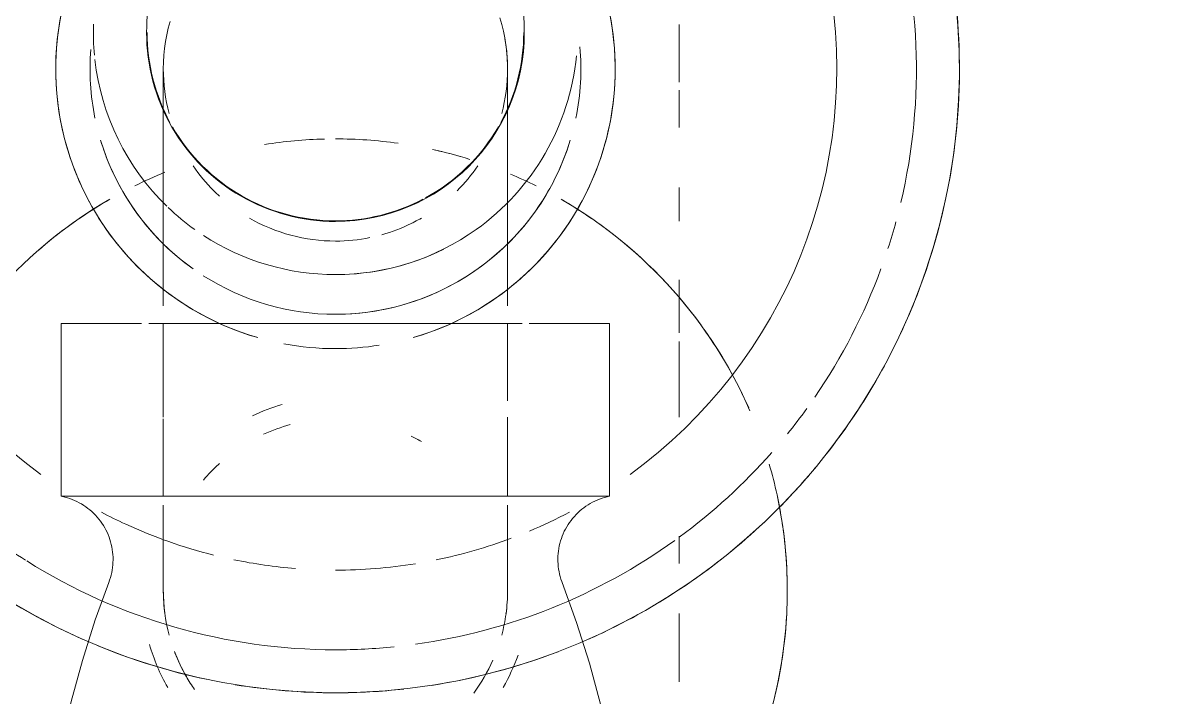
# Model space of a CAD drawing. Header units: millimetres. Extents: x -4000 to 187956, y -58990 to 162485.
# Drawn here: x 963.3 to 1016.4, y 74042.4 to 74073.8 of the extents above; entities that cross this region are included whole.
import ezdxf

# ---------------------------------------------------------------- set-up
doc = ezdxf.new("R2010")
doc.units = ezdxf.units.MM
doc.layers.add('P-SANR-FIXT', color=6, linetype='Continuous', lineweight=9)

# ---------------------------------------------------------------- blocks, each defined once
blk = doc.blocks.new('C307 - C307-496757-FFS - TANG 1')
at = {"layer": 'P-SANR-FIXT', "color": 90}
for p, q in [((-15.976, -44.516), (-15.976, -47.685)), ((-8, -48.822), (-8, -48.928)), ((8, -48.929), (8, -48.823)), ((-8, -48.928), (-8, -49.068)), ((-8, -49.068), (-8, -49.241)), ((-8, -49.241), (-8, -49.447)), ((8, -49.069), (8, -48.929)), ((8, -49.242), (8, -49.069)), ((8, -49.448), (8, -49.242)), ((-8, -49.447), (-8, -49.686)), ((8, -49.687), (8, -49.448)), ((-15.976, -50.011), (-15.976, -51.283)), ((-8, -50.595), (-8, -50.961)), ((8, -52.24), (8, -51.785)), ((0, -53.14), (5.741, -53.14)), ((6.788, -53.14), (9.008, -53.14)), ((-15.976, -56.808), (-15.976, -60.332)), ((-15.976, -60.74), (-15.976, -63.203)), ((-15.976, -65.93), (-15.976, -67.495)), ((8, -66.891), (8, -67.626)), ((-8, -68.071), (-8, -67.363)), ((8, -67.626), (8, -68.318)), ((-8, -68.734), (-8, -68.071)), ((8, -68.318), (8, -68.965)), ((-8, -69.353), (-8, -68.734)), ((-8, -69.926), (-8, -69.353)), ((-8, -70.452), (-8, -69.926)), ((8, -70.123), (8, -70.633)), ((-15.976, -70.284), (-15.976, -72.015)), ((-8, -70.931), (-8, -70.452)), ((8, -70.633), (8, -71.094)), ((-8, -71.362), (-8, -70.931)), ((8, -71.094), (8, -71.506)), ((-8, -71.743), (-8, -71.362)), ((-8, -72.075), (-8, -71.743)), ((-8, -72.357), (-8, -72.075)), ((-15.976, -72.389), (-15.976, -75.062)), ((-8, -72.588), (-8, -72.357)), ((-8, -72.768), (-8, -72.588)), ((-8, -72.897), (-8, -72.768)), ((-8, -72.974), (-8, -72.897)), ((-8, -73), (-8, -72.974)), ((-7.998, -73.173), (-8, -73)), ((-7.985, -73.492), (-7.998, -73.173)), ((7.994, -73.32), (7.974, -73.639)), ((8, -73), (7.994, -73.32)), ((8, -72.931), (8, -72.99)), ((8, -72.99), (8, -73)), ((-7.73, -75.062), (-7.727, -75.071)), ((7.727, -75.071), (7.73, -75.062))]:
    blk.add_line(p, q, dxfattribs=at)
at = {"layer": 'P-SANR-FIXT', "color": 253}
for p, q in [((-10.535, -49.127), (-11.205, -47.267)), ((11.056, -47.685), (10.535, -49.127)), ((8, -50.963), (8, -50.597)), ((-12.74, -53.14), (-12.74, -61.173)), ((-12.74, -53.14), (0, -53.14)), ((0, -53.14), (12.74, -53.14)), ((12.74, -61.173), (12.74, -53.14)), ((-12.74, -61.173), (-9.008, -61.173)), ((-8.676, -61.173), (0, -61.173)), ((0, -61.173), (8.676, -61.173)), ((9.008, -61.173), (12.74, -61.173)), ((-8, -61.989), (-8, -63.521)), ((8, -63.521), (8, -61.989))]:
    blk.add_line(p, q, dxfattribs=at)
at = {"layer": 'P-SANR-FIXT', "color": 254}
for p, q in [((11.163, -47.389), (11.056, -47.685)), ((-8, -48.75), (-8, -48.822)), ((8, -48.823), (8, -48.75)), ((-10.415, -49.518), (-10.444, -49.402)), ((-10.39, -49.635), (-10.415, -49.518)), ((-10.37, -49.754), (-10.39, -49.635)), ((-8, -49.686), (-8, -49.957)), ((8, -49.959), (8, -49.687)), ((10.426, -49.47), (10.399, -49.587)), ((-10.362, -50.591), (-10.348, -50.472)), ((-10.348, -50.472), (-10.34, -50.352)), ((-10.34, -50.352), (-10.336, -50.232)), ((-8, -49.957), (-8, -50.261)), ((-8, -50.261), (-8, -50.595)), ((8, -50.262), (8, -49.959)), ((8, -50.597), (8, -50.262)), ((10.338, -50.303), (10.344, -50.423)), ((10.344, -50.423), (10.356, -50.542)), ((-8, -50.961), (-8, -51.357)), ((8, -51.359), (8, -50.963)), ((-8, -51.357), (-8, -51.783)), ((8, -51.785), (8, -51.359)), ((-8, -51.783), (-8, -52.238)), ((-8, -52.238), (-8, -52.721)), ((8, -52.724), (8, -52.24)), ((-8, -52.721), (-8, -52.724)), ((-12.74, -53.14), (-12.698, -53.14)), ((-9.008, -53.14), (-4.875, -53.14)), ((-8, -53.14), (-8, -56.808)), ((-3.824, -53.14), (0, -53.14)), ((8, -56.737), (8, -53.14)), ((8, -61.173), (8, -56.808)), ((-8, -57.577), (-8, -61.173)), ((-8.676, -61.173), (-4.875, -61.173)), ((-3.824, -61.173), (0, -61.173)), ((0, -61.173), (4.875, -61.173)), ((5.741, -61.173), (8.676, -61.173)), ((-8, -63.521), (-8, -66.891)), ((8, -66.891), (8, -63.521)), ((-8, -67.363), (-8, -66.891))]:
    blk.add_line(p, q, dxfattribs=at)
at = {"layer": 'P-SANR-FIXT', "color": 250, "flags": 128}
for points in [[(-11.205, -47.267), (-11.8, -45.383), (-12.319, -43.475), (-12.761, -41.549), (-13.126, -39.607), (-13.414, -37.651), (-13.622, -35.686), (-13.752, -33.713), (-13.803, -31.737), (-13.775, -29.761), (-13.668, -27.787), (-13.482, -25.82), (-13.218, -23.861), (-12.875, -21.914), (-12.455, -19.983), (-11.958, -18.07), (-11.385, -16.178), (-10.736, -14.311), (-10.014, -12.471), (-9.219, -10.662), (-8.41, -9)], [(8.41, -9), (9.272, -10.778), (10.063, -12.59), (10.781, -14.432), (11.424, -16.3), (11.993, -18.194), (12.485, -20.108), (12.9, -22.04), (13.237, -23.988), (13.497, -25.947), (13.678, -27.916), (13.779, -29.889), (13.802, -31.866), (13.746, -33.842), (13.611, -35.814), (13.397, -37.779), (13.105, -39.733), (12.735, -41.675), (12.287, -43.6), (11.763, -45.506), (11.163, -47.389)], [(0, -44), (-1.16, -44.023), (-2.318, -44.093), (-3.472, -44.209), (-4.62, -44.37), (-5.761, -44.578), (-6.893, -44.831), (-8.014, -45.129), (-9.122, -45.472), (-10.216, -45.859), (-11.293, -46.289), (-12.352, -46.762), (-13.392, -47.277), (-14.41, -47.833), (-15.404, -48.43), (-16.375, -49.065), (-17.319, -49.739), (-18.235, -50.45), (-19.122, -51.198), (-19.979, -51.98), (-20.803, -52.796), (-21.595, -53.644), (-22.351, -54.523), (-23.072, -55.431), (-23.757, -56.368), (-24.403, -57.331), (-25.01, -58.32), (-25.577, -59.331), (-26.103, -60.365), (-26.587, -61.419), (-27.029, -62.492), (-27.428, -63.581), (-27.782, -64.685), (-28.093, -65.803), (-28.358, -66.932), (-28.578, -68.071), (-28.752, -69.218), (-28.881, -70.371), (-28.963, -71.528), (-28.998, -72.687), (-28.988, -73.847), (-28.931, -75.005), (-28.827, -76.161)], [(14.95, -48.15), (13.944, -47.572), (12.916, -47.035), (11.867, -46.539), (10.8, -46.086), (9.715, -45.676), (8.614, -45.309), (7.5, -44.987), (6.374, -44.709), (5.237, -44.477), (4.092, -44.29), (2.941, -44.15), (1.785, -44.055), (0.626, -44.007), (0, -44)]]:
    blk.add_lwpolyline(points, dxfattribs=at)
at = {"layer": 'P-SANR-FIXT', "color": 253, "flags": 128}
for points in [[(-10.444, -49.402), (-10.479, -49.287), (-10.517, -49.173), (-10.535, -49.127)], [(10.535, -49.127), (10.494, -49.24), (10.458, -49.354), (10.426, -49.47)], [(-10.336, -50.232), (-10.337, -50.112), (-10.343, -49.992), (-10.354, -49.873), (-10.37, -49.754)], [(10.399, -49.587), (10.377, -49.705), (10.36, -49.824), (10.347, -49.943), (10.339, -50.063), (10.336, -50.183), (10.338, -50.303)], [(-12.74, -53.14), (-12.623, -53.114), (-12.507, -53.083), (-12.392, -53.048), (-12.279, -53.008), (-12.167, -52.963), (-12.058, -52.914), (-11.95, -52.861), (-11.845, -52.803), (-11.742, -52.742), (-11.642, -52.676), (-11.544, -52.606), (-11.449, -52.532), (-11.358, -52.455), (-11.269, -52.374), (-11.184, -52.29), (-11.102, -52.202), (-11.024, -52.111), (-10.949, -52.017), (-10.878, -51.92), (-10.811, -51.821), (-10.749, -51.718), (-10.69, -51.614), (-10.636, -51.507), (-10.586, -51.398), (-10.54, -51.287), (-10.499, -51.174), (-10.462, -51.06), (-10.43, -50.944), (-10.402, -50.827), (-10.38, -50.709), (-10.362, -50.591)], [(10.356, -50.542), (10.372, -50.661), (10.393, -50.779), (10.418, -50.896), (10.448, -51.012), (10.483, -51.127), (10.522, -51.241), (10.566, -51.352), (10.615, -51.462), (10.667, -51.57), (10.724, -51.676), (10.785, -51.779), (10.85, -51.88), (10.92, -51.978), (10.993, -52.073), (11.069, -52.165), (11.15, -52.254), (11.234, -52.34), (11.321, -52.422), (11.411, -52.501), (11.505, -52.576), (11.601, -52.648), (11.701, -52.715), (11.803, -52.778), (11.907, -52.838), (12.013, -52.893), (12.122, -52.944), (12.233, -52.99), (12.345, -53.032), (12.459, -53.069), (12.575, -53.102), (12.691, -53.13), (12.74, -53.14)]]:
    blk.add_lwpolyline(points, dxfattribs=at)
at = {"layer": 'P-SANR-FIXT', "color": 90, "flags": 128}
for points in [[(8, -68.965), (8, -69.567), (8, -70.123)], [(8, -71.506), (8, -71.87), (8, -72.184), (8, -72.447), (8, -72.659)], [(8, -72.659), (8, -72.821), (8, -72.931)], [(-7.868, -74.445), (-7.92, -74.129), (-7.959, -73.811), (-7.985, -73.492)], [(7.974, -73.639), (7.942, -73.958), (7.898, -74.275), (7.841, -74.589)], [(-7.639, -75.376), (-7.728, -75.069), (-7.804, -74.758), (-7.868, -74.445)], [(7.841, -74.589), (7.771, -74.902), (7.688, -75.211)]]:
    blk.add_lwpolyline(points, dxfattribs=at)
at = {"layer": 'P-SANR-FIXT', "color": 250}
for centre, radius, start, end in [((0, -48.75), 21, 132.1711, 192.2617), ((0, -73), 29, 80.7438, 90), ((0, -73), 29, 116.0941, 134.5896), ((0, -73), 27, 54, 57.7413), ((0, -73), 29, 141.9068, 145.6926), ((0, -73), 29, 154.2826, 168.2216), ((0, -74.691), 11.25, 90, 125.5272), ((0, -74.691), 11.25, 56.9785, 90), ((0, -74.691), 11.25, 56.9785, 90), ((0, -74.691), 8.778, 90, 270), ((0, -74.691), 8.778, 270, 90)]:
    blk.add_arc(centre, radius, start, end, dxfattribs=at)
at = {"layer": 'P-SANR-FIXT', "color": 254}
for centre, radius, start, end in [((0, -48.75), 21, 162, 177.0467), ((0, -48.75), 8, 20.7127, 30), ((0, -48.75), 21, 181.6166, 192.2617), ((0, -73), 23.297, 90, 99.1924), ((0, -73), 23.297, 78.3222, 85.4271), ((0, -73), 23.297, 101.5831, 110.5363), ((0, -73), 23.297, 65.2668, 75.9034), ((0, -73), 13, 90, 99.0178), ((0, -73), 13, 79.3481, 90), ((0, -73), 13, 106.1274, 135), ((0, -73), 13, 45, 73.8721), ((0, -73), 13, 135, 180), ((0, -73), 13, 0, 45), ((0, -73), 8, 105.6713, 116.0875), ((0, -73), 8, 75, 90), ((0, -73), 8, 60, 75), ((0, -48.75), 21, 243.6405, 247.2076), ((0, -48.75), 21, 292.1759, 296.3595), ((0, -73), 11.405, 168.4708, 185.157), ((0, -73), 11.405, 168.4708, 185.157), ((0, -73), 11.405, 355.4687, 11.5292), ((0, -73), 11.405, 355.4687, 11.5292), ((0, -73), 13, 180, 225), ((0, -73), 13, 315, 0)]:
    blk.add_arc(centre, radius, start, end, dxfattribs=at)
at = {"layer": 'P-SANR-FIXT', "color": 253}
for centre, radius, start, end in [((0, -73), 29, 90, 96.3065), ((0, -73), 29, 98.8503, 110.9005), ((0, -48.75), 9, 150, 160.5175), ((0, -73), 29, 67.5504, 78.0334), ((0, -48.75), 9, 16.1281, 30), ((0, -73), 27, 90, 95.8117), ((0, -73), 27, 57.8953, 90), ((0, -73), 27, 97.9317, 125.7325), ((0, -73), 29, 113.9544, 116.0941), ((0, -73), 29, 56.927, 66.0448), ((0, -73), 27, 126.282, 138.6633), ((0, -73), 23.297, 112.7789, 117.8128), ((0, -73), 23.297, 62.1872, 65.2668), ((0, -73), 29, 134.5896, 140.2444), ((0, -48.75), 21, 192.2617, 196.2635), ((0, -73), 23.297, 126, 254.6892), ((0, -73), 23.297, 285.3108, 54), ((0, -73), 27, 141.07, 144.2167), ((0, -73), 29, 145.6926, 154.2826), ((0, -48.75), 21, 203.4533, 240.0432), ((0, -48.75), 21, 299.9568, 336.5467), ((0, -73), 27, 145.6144, 159.8647), ((0, -73), 13, 106.1274, 225), ((0, -73), 13, 315, 73.8721), ((0, -73), 11.405, 90, 163.1167), ((0, -73), 11.405, 90, 163.1167), ((0, -73), 11.405, 57.4264, 90), ((0, -73), 11.405, 57.4264, 90), ((0, -74.691), 11.25, 90, 116.5563), ((0, -73), 11.405, 16.8833, 54.5386), ((0, -73), 11.405, 16.8833, 54.5386), ((0, -73), 27, 162, 164.7479), ((0, -74.691), 11.25, 125.5272, 174.5095), ((0, -74.691), 11.25, 125.5272, 174.5095), ((0, -74.691), 11.25, 46.3051, 54.4728), ((0, -74.691), 11.25, 46.3051, 54.4728), ((0, -73), 27, 166.7074, 198), ((0, -74.691), 11.25, 6.4096, 45.8606), ((0, -74.691), 11.25, 6.4096, 45.8606), ((0, -73), 29, 168.2216, 192.7093), ((0, -74.691), 11.25, 358.0195, 5.3565), ((0, -74.691), 11.25, 358.0195, 5.3565)]:
    blk.add_arc(centre, radius, start, end, dxfattribs=at)
at = {"layer": 'P-SANR-FIXT', "color": 90}
for centre, radius, start, end in [((0, -48.75), 8, 165, 172.2871), ((0, -48.75), 8, 0, 15), ((0, -48.75), 8, 172.2871, 180), ((0, -48.75), 8, 312.3314, 315), ((0, -48.75), 8, 240, 243.913), ((0, -48.75), 21, 203.8664, 215.324), ((0, -48.75), 9, 285.9391, 295.3524), ((0, -73), 13, 90, 99.0178), ((0, -73), 13, 79.3481, 90), ((0, -48.75), 21, 216, 234), ((0, -73), 11.405, 90, 150), ((0, -73), 11.405, 57.4264, 90), ((0, -73), 11.405, 30, 54.5386), ((0, -48.75), 21, 306, 311.1988), ((0, -73), 8, 90, 101.5771), ((0, -48.75), 21, 234, 235.7144), ((0, -73), 8, 116.0875, 117.3463), ((0, -48.75), 21, 304.2843, 306), ((0, -48.75), 21, 235.7144, 240.0432), ((0, -74.691), 8.75, 90, 117.687), ((0, -73), 8, 117.3463, 120), ((0, -74.691), 8.75, 30, 90), ((0, -48.75), 21, 299.9568, 304.2843), ((0, -73), 11.405, 150, 163.1167), ((0, -74.691), 8.75, 118.6092, 150), ((0, -73), 8, 135, 145.7439), ((0, -73), 8, 45, 47.6692), ((0, -73), 8, 34.2561, 45), ((0, -73), 11.405, 16.8833, 30), ((0, -48.75), 21, 243.6405, 247.2076), ((0, -48.75), 21, 292.1759, 296.3595), ((0, -48.75), 21, 252.6952, 257.5977), ((0, -48.75), 21, 253.9699, 257.5977), ((0, -48.75), 21, 262.024, 270), ((0, -48.75), 21, 271.3902, 279.0148), ((0, -74.691), 8.75, 151.523, 180), ((0, -74.691), 8.75, 0, 28.477), ((0, -73), 11.405, 168.4708, 185.157), ((0, -73), 8, 165, 180), ((0, -73), 8, 360, 15), ((0, -73), 11.405, 355.4687, 11.5292), ((0, -73), 8, 180, 190.055)]:
    blk.add_arc(centre, radius, start, end, dxfattribs=at)
at = {"layer": 'P-SANR-FIXT', "color": 250}
blk.add_open_spline([(-147.158, -53.548), (-141.715, -47.207), (-129.301, -35.807), (-110.04, -24.615), (-92.235, -17.39), (-80.045, -13.582), (-70.877, -11.275), (-65.448, -10.056), (-61.248, -9.203), (-56.941, -8.397), (-52.536, -7.633), (-48.753, -7.046), (-45.649, -6.609), (-43.276, -6.3), (-40.864, -6.004), (-37.602, -5.618), (-33.432, -5.166), (-28.273, -4.692), (-24.195, -4.402), (-21.845, -4.264), (-21.303, -4.233)], degree=3, knots=[-1, -1, -1, -1, -0.8, -0.6, -0.5, -0.4, -0.35, -0.325, -0.3, -0.275, -0.25, -0.225, -0.2125, -0.2, -0.1875, -0.175, -0.15, -0.125, -0.1, -0.0925486, -0.0925486, -0.0925486, -0.0925486], dxfattribs=at)
at = {"layer": 'P-SANR-FIXT', "color": 253}
blk.add_open_spline([(-6.427, -43.987), (-6.78, -44.463), (-7.079, -44.978), (-7.318, -45.519)], degree=3, dxfattribs=at)
blk.add_open_spline([(7.458, -45.86), (7.311, -45.478), (7.032, -44.893), (6.683, -44.347), (6.547, -44.153)], degree=3, knots=[-0.88221079, -0.88221079, -0.88221079, -0.88221079, -0.83333333, -0.80501324, -0.80501324, -0.80501324, -0.80501324], dxfattribs=at)
at = {"layer": 'P-SANR-FIXT', "color": 90}
for points in [[(-7.926, -47.668), (-7.975, -48.026), (-8, -48.388), (-8, -48.75)], [(8, -48.75), (8, -48.388), (7.975, -48.027), (7.925, -47.668)], [(5.436, -54.619), (5.682, -54.391), (5.914, -54.148), (6.13, -53.891)], [(-4.001, -55.678), (-3.845, -55.767), (-3.687, -55.852), (-3.525, -55.931)], [(2.1, -56.469), (2.524, -56.354), (2.939, -56.203), (3.339, -56.02)]]:
    blk.add_open_spline(points, degree=3, dxfattribs=at)
blk = doc.blocks.new('C307 - C307-V923-FFS - TANG 1')
at = {"layer": 'P-SANR-FIXT', "color": 90}
for p, q in [((-15.976, -44.516), (-15.976, -47.685)), ((-8, -48.822), (-8, -48.928)), ((8, -48.929), (8, -48.823)), ((-8, -48.928), (-8, -49.068)), ((-8, -49.068), (-8, -49.241)), ((-8, -49.241), (-8, -49.447)), ((8, -49.069), (8, -48.929)), ((8, -49.242), (8, -49.069)), ((8, -49.448), (8, -49.242)), ((-8, -49.447), (-8, -49.686)), ((8, -49.687), (8, -49.448)), ((-15.976, -50.011), (-15.976, -51.283)), ((-8, -50.595), (-8, -50.961)), ((8, -52.24), (8, -51.785)), ((0, -53.14), (5.741, -53.14)), ((6.788, -53.14), (9.008, -53.14)), ((-15.976, -56.808), (-15.976, -60.332)), ((-15.976, -60.74), (-15.976, -63.203)), ((-15.976, -65.93), (-15.976, -67.495)), ((8, -66.891), (8, -67.626)), ((-8, -68.071), (-8, -67.363)), ((8, -67.626), (8, -68.318)), ((-8, -68.734), (-8, -68.071)), ((8, -68.318), (8, -68.965)), ((-8, -69.353), (-8, -68.734)), ((8, -68.965), (8, -69.567)), ((-8, -69.926), (-8, -69.353)), ((8, -69.567), (8, -70.123)), ((-8, -70.452), (-8, -69.926)), ((8, -70.123), (8, -70.633)), ((-15.976, -70.284), (-15.976, -72.015)), ((8, -70.633), (8, -71.094)), ((8, -71.094), (8, -71.506)), ((-8, -71.743), (-8, -71.362)), ((8, -71.506), (8, -71.87)), ((-8, -72.075), (-8, -71.743)), ((-8, -72.357), (-8, -72.075)), ((8, -71.87), (8, -72.184)), ((-15.976, -72.389), (-15.976, -75.062)), ((-8, -72.588), (-8, -72.357)), ((-8, -72.768), (-8, -72.588)), ((-8, -72.897), (-8, -72.768)), ((8, -72.659), (8, -72.821)), ((-8, -72.974), (-8, -72.897)), ((-8, -73), (-8, -72.974)), ((-7.998, -73.173), (-8, -73)), ((7.994, -73.32), (7.974, -73.639)), ((8, -73), (7.994, -73.32)), ((8, -72.821), (8, -72.931)), ((8, -72.931), (8, -72.99)), ((8, -72.99), (8, -73)), ((7.974, -73.639), (7.942, -73.958)), ((7.898, -74.275), (7.841, -74.589)), ((7.942, -73.958), (7.898, -74.275)), ((7.771, -74.902), (7.688, -75.211)), ((7.841, -74.589), (7.771, -74.902)), ((-7.73, -75.062), (-7.727, -75.071)), ((7.727, -75.071), (7.73, -75.062))]:
    blk.add_line(p, q, dxfattribs=at)
at = {"layer": 'P-SANR-FIXT', "color": 253}
for p, q in [((-10.535, -49.127), (-11.205, -47.267)), ((11.056, -47.685), (10.535, -49.127)), ((8, -50.963), (8, -50.597)), ((-12.74, -53.14), (-12.74, -61.173)), ((-12.74, -53.14), (0, -53.14)), ((0, -53.14), (12.74, -53.14)), ((12.74, -61.173), (12.74, -53.14)), ((-12.74, -61.173), (-9.008, -61.173)), ((-8.676, -61.173), (0, -61.173)), ((0, -61.173), (8.676, -61.173)), ((9.008, -61.173), (12.74, -61.173)), ((-8, -61.989), (-8, -63.521)), ((8, -63.521), (8, -61.989))]:
    blk.add_line(p, q, dxfattribs=at)
at = {"layer": 'P-SANR-FIXT', "color": 254}
for p, q in [((11.163, -47.389), (11.056, -47.685)), ((-8, -48.75), (-8, -48.822)), ((8, -48.823), (8, -48.75)), ((-10.415, -49.518), (-10.444, -49.402)), ((-10.39, -49.635), (-10.415, -49.518)), ((-10.37, -49.754), (-10.39, -49.635)), ((-8, -49.686), (-8, -49.957)), ((8, -49.959), (8, -49.687)), ((10.426, -49.47), (10.399, -49.587)), ((-10.362, -50.591), (-10.348, -50.472)), ((-10.348, -50.472), (-10.34, -50.352)), ((-10.34, -50.352), (-10.336, -50.232)), ((-8, -49.957), (-8, -50.261)), ((-8, -50.261), (-8, -50.595)), ((8, -50.262), (8, -49.959)), ((8, -50.597), (8, -50.262)), ((10.338, -50.303), (10.344, -50.423)), ((10.344, -50.423), (10.356, -50.542)), ((-8, -50.961), (-8, -51.357)), ((8, -51.359), (8, -50.963)), ((-8, -51.357), (-8, -51.783)), ((8, -51.785), (8, -51.359)), ((-8, -51.783), (-8, -52.238)), ((-8, -52.238), (-8, -52.721)), ((8, -52.724), (8, -52.24)), ((-8, -52.721), (-8, -52.724)), ((-12.74, -53.14), (-12.698, -53.14)), ((-9.008, -53.14), (-4.875, -53.14)), ((-8, -53.14), (-8, -56.808)), ((-3.824, -53.14), (0, -53.14)), ((8, -56.737), (8, -53.14)), ((8, -61.173), (8, -56.808)), ((-8, -57.577), (-8, -61.173)), ((-8.676, -61.173), (-4.875, -61.173)), ((-3.824, -61.173), (0, -61.173)), ((0, -61.173), (4.875, -61.173)), ((5.741, -61.173), (8.676, -61.173)), ((-8, -63.521), (-8, -66.891)), ((8, -66.891), (8, -63.521)), ((-8, -67.363), (-8, -66.891))]:
    blk.add_line(p, q, dxfattribs=at)
at = {"layer": 'P-SANR-FIXT', "color": 250, "flags": 128}
for points in [[(-11.205, -47.267), (-11.8, -45.383), (-12.319, -43.475), (-12.761, -41.549), (-13.126, -39.607), (-13.414, -37.651), (-13.622, -35.686), (-13.752, -33.713), (-13.803, -31.737), (-13.775, -29.761), (-13.668, -27.787), (-13.482, -25.82), (-13.218, -23.861), (-12.875, -21.914), (-12.455, -19.983), (-11.958, -18.07), (-11.385, -16.178), (-10.736, -14.311), (-10.014, -12.471), (-9.219, -10.662), (-8.41, -9)], [(8.41, -9), (9.272, -10.778), (10.063, -12.59), (10.781, -14.432), (11.424, -16.3), (11.993, -18.194), (12.485, -20.108), (12.9, -22.04), (13.237, -23.988), (13.497, -25.947), (13.678, -27.916), (13.779, -29.889), (13.802, -31.866), (13.746, -33.842), (13.611, -35.814), (13.397, -37.779), (13.105, -39.733), (12.735, -41.675), (12.287, -43.6), (11.763, -45.506), (11.163, -47.389)], [(0, -44), (-1.16, -44.023), (-2.318, -44.093), (-3.472, -44.209), (-4.62, -44.37), (-5.761, -44.578), (-6.893, -44.831), (-8.014, -45.129), (-9.122, -45.472), (-10.216, -45.859), (-11.293, -46.289), (-12.352, -46.762), (-13.392, -47.277), (-14.41, -47.833), (-15.404, -48.43), (-16.375, -49.065), (-17.319, -49.739), (-18.235, -50.45), (-19.122, -51.198), (-19.979, -51.98), (-20.803, -52.796), (-21.595, -53.644), (-22.351, -54.523), (-23.072, -55.431), (-23.757, -56.368), (-24.403, -57.331), (-25.01, -58.32), (-25.577, -59.331), (-26.103, -60.365), (-26.587, -61.419), (-27.029, -62.492), (-27.428, -63.581), (-27.782, -64.685), (-28.093, -65.803), (-28.358, -66.932), (-28.578, -68.071), (-28.752, -69.218), (-28.881, -70.371), (-28.963, -71.528), (-28.998, -72.687), (-28.988, -73.847), (-28.931, -75.005), (-28.827, -76.161)], [(14.95, -48.15), (13.944, -47.572), (12.916, -47.035), (11.867, -46.539), (10.8, -46.086), (9.715, -45.676), (8.614, -45.309), (7.5, -44.987), (6.374, -44.709), (5.237, -44.477), (4.092, -44.29), (2.941, -44.15), (1.785, -44.055), (0.626, -44.007), (0, -44)]]:
    blk.add_lwpolyline(points, dxfattribs=at)
at = {"layer": 'P-SANR-FIXT', "color": 253, "flags": 128}
for points in [[(-10.444, -49.402), (-10.479, -49.287), (-10.517, -49.173), (-10.535, -49.127)], [(10.535, -49.127), (10.494, -49.24), (10.458, -49.354), (10.426, -49.47)], [(-10.336, -50.232), (-10.337, -50.112), (-10.343, -49.992), (-10.354, -49.873), (-10.37, -49.754)], [(10.399, -49.587), (10.377, -49.705), (10.36, -49.824), (10.347, -49.943), (10.339, -50.063), (10.336, -50.183), (10.338, -50.303)], [(-12.74, -53.14), (-12.623, -53.114), (-12.507, -53.083), (-12.392, -53.048), (-12.279, -53.008), (-12.167, -52.963), (-12.058, -52.914), (-11.95, -52.861), (-11.845, -52.803), (-11.742, -52.742), (-11.642, -52.676), (-11.544, -52.606), (-11.449, -52.532), (-11.358, -52.455), (-11.269, -52.374), (-11.184, -52.29), (-11.102, -52.202), (-11.024, -52.111), (-10.949, -52.017), (-10.878, -51.92), (-10.811, -51.821), (-10.749, -51.718), (-10.69, -51.614), (-10.636, -51.507), (-10.586, -51.398), (-10.54, -51.287), (-10.499, -51.174), (-10.462, -51.06), (-10.43, -50.944), (-10.402, -50.827), (-10.38, -50.709), (-10.362, -50.591)], [(10.356, -50.542), (10.372, -50.661), (10.393, -50.779), (10.418, -50.896), (10.448, -51.012), (10.483, -51.127), (10.522, -51.241), (10.566, -51.352), (10.615, -51.462), (10.667, -51.57), (10.724, -51.676), (10.785, -51.779), (10.85, -51.88), (10.92, -51.978), (10.993, -52.073), (11.069, -52.165), (11.15, -52.254), (11.234, -52.34), (11.321, -52.422), (11.411, -52.501), (11.505, -52.576), (11.601, -52.648), (11.701, -52.715), (11.803, -52.778), (11.907, -52.838), (12.013, -52.893), (12.122, -52.944), (12.233, -52.99), (12.345, -53.032), (12.459, -53.069), (12.575, -53.102), (12.691, -53.13), (12.74, -53.14)]]:
    blk.add_lwpolyline(points, dxfattribs=at)
at = {"layer": 'P-SANR-FIXT', "color": 90, "flags": 128}
for points in [[(-8, -71.362), (-8, -70.931), (-8, -70.452)], [(8, -72.184), (8, -72.447), (8, -72.659)], [(-7.639, -75.376), (-7.728, -75.069), (-7.804, -74.758), (-7.868, -74.445), (-7.92, -74.129), (-7.959, -73.811), (-7.985, -73.492), (-7.998, -73.173)]]:
    blk.add_lwpolyline(points, dxfattribs=at)
at = {"layer": 'P-SANR-FIXT', "color": 250}
for centre, radius, start, end in [((0, -48.75), 21, 132.1711, 192.2617), ((0, -73), 29, 80.7438, 90), ((0, -73), 29, 116.0941, 134.5896), ((0, -73), 27, 54, 57.7413), ((0, -73), 29, 141.9068, 145.6926), ((0, -73), 29, 154.2826, 168.2216), ((0, -74.691), 11.25, 90, 125.5272), ((0, -74.691), 11.25, 56.9785, 90), ((0, -74.691), 11.25, 56.9785, 90), ((0, -74.691), 8.778, 90, 270), ((0, -74.691), 8.778, 270, 90)]:
    blk.add_arc(centre, radius, start, end, dxfattribs=at)
at = {"layer": 'P-SANR-FIXT', "color": 254}
for centre, radius, start, end in [((0, -48.75), 21, 162, 177.0467), ((0, -48.75), 8, 20.7127, 30), ((0, -48.75), 21, 181.6166, 192.2617), ((0, -73), 23.297, 90, 99.1924), ((0, -73), 23.297, 78.3222, 85.4271), ((0, -73), 23.297, 101.5831, 110.5363), ((0, -73), 23.297, 65.2668, 75.9034), ((0, -73), 13, 90, 99.0178), ((0, -73), 13, 79.3481, 90), ((0, -73), 13, 106.1274, 135), ((0, -73), 13, 45, 73.8721), ((0, -73), 13, 135, 180), ((0, -73), 13, 0, 45), ((0, -73), 8, 105.6713, 116.0875), ((0, -73), 8, 75, 90), ((0, -73), 8, 60, 75), ((0, -48.75), 21, 243.6405, 247.2076), ((0, -48.75), 21, 292.1759, 296.3595), ((0, -73), 11.405, 168.4708, 185.157), ((0, -73), 11.405, 168.4708, 185.157), ((0, -73), 11.405, 355.4687, 11.5292), ((0, -73), 11.405, 355.4687, 11.5292), ((0, -73), 13, 180, 225), ((0, -73), 13, 315, 0)]:
    blk.add_arc(centre, radius, start, end, dxfattribs=at)
at = {"layer": 'P-SANR-FIXT', "color": 253}
for centre, radius, start, end in [((0, -73), 29, 90, 96.3065), ((0, -73), 29, 98.8503, 110.9005), ((0, -48.75), 9, 150, 160.5175), ((0, -73), 29, 67.5504, 78.0334), ((0, -48.75), 9, 16.1281, 30), ((0, -73), 27, 90, 95.8117), ((0, -73), 27, 57.8953, 90), ((0, -73), 27, 97.9317, 125.7325), ((0, -73), 29, 113.9544, 116.0941), ((0, -73), 29, 56.927, 66.0448), ((0, -73), 27, 126.282, 138.6633), ((0, -73), 23.297, 112.7789, 117.8128), ((0, -73), 23.297, 62.1872, 65.2668), ((0, -73), 29, 134.5896, 140.2444), ((0, -48.75), 21, 192.2617, 196.2635), ((0, -73), 23.297, 126, 254.6892), ((0, -73), 23.297, 285.3108, 54), ((0, -73), 27, 141.07, 144.2167), ((0, -73), 29, 145.6926, 154.2826), ((0, -48.75), 21, 203.4533, 240.0432), ((0, -48.75), 21, 299.9568, 336.5467), ((0, -73), 27, 145.6144, 159.8647), ((0, -73), 13, 106.1274, 225), ((0, -73), 13, 315, 73.8721), ((0, -73), 11.405, 90, 163.1167), ((0, -73), 11.405, 90, 163.1167), ((0, -73), 11.405, 57.4264, 90), ((0, -73), 11.405, 57.4264, 90), ((0, -74.691), 11.25, 90, 116.5563), ((0, -73), 11.405, 16.8833, 54.5386), ((0, -73), 11.405, 16.8833, 54.5386), ((0, -73), 27, 162, 164.7479), ((0, -74.691), 11.25, 125.5272, 174.5095), ((0, -74.691), 11.25, 125.5272, 174.5095), ((0, -74.691), 11.25, 46.3051, 54.4728), ((0, -74.691), 11.25, 46.3051, 54.4728), ((0, -73), 27, 166.7074, 198), ((0, -74.691), 11.25, 6.4096, 45.8606), ((0, -74.691), 11.25, 6.4096, 45.8606), ((0, -73), 29, 168.2216, 192.7093), ((0, -74.691), 11.25, 358.0195, 5.3565), ((0, -74.691), 11.25, 358.0195, 5.3565)]:
    blk.add_arc(centre, radius, start, end, dxfattribs=at)
at = {"layer": 'P-SANR-FIXT', "color": 90}
for centre, radius, start, end in [((0, -48.75), 8, 165, 172.2871), ((0, -48.75), 8, 0, 15), ((0, -48.75), 8, 172.2871, 180), ((0, -48.75), 8, 312.3314, 315), ((0, -48.75), 8, 240, 243.913), ((0, -48.75), 21, 203.8664, 215.324), ((0, -48.75), 9, 285.9391, 295.3524), ((0, -73), 13, 90, 99.0178), ((0, -73), 13, 79.3481, 90), ((0, -48.75), 21, 216, 234), ((0, -73), 11.405, 90, 150), ((0, -73), 11.405, 57.4264, 90), ((0, -73), 11.405, 30, 54.5386), ((0, -48.75), 21, 306, 311.1988), ((0, -73), 8, 90, 101.5771), ((0, -48.75), 21, 234, 235.7144), ((0, -73), 8, 116.0875, 117.3463), ((0, -48.75), 21, 304.2843, 306), ((0, -48.75), 21, 235.7144, 240.0432), ((0, -74.691), 8.75, 90, 117.687), ((0, -73), 8, 117.3463, 120), ((0, -74.691), 8.75, 30, 90), ((0, -48.75), 21, 299.9568, 304.2843), ((0, -73), 11.405, 150, 163.1167), ((0, -74.691), 8.75, 118.6092, 150), ((0, -73), 8, 135, 145.7439), ((0, -73), 8, 45, 47.6692), ((0, -73), 8, 34.2561, 45), ((0, -73), 11.405, 16.8833, 30), ((0, -48.75), 21, 243.6405, 247.2076), ((0, -48.75), 21, 292.1759, 296.3595), ((0, -48.75), 21, 252.6952, 257.5977), ((0, -48.75), 21, 253.9699, 257.5977), ((0, -48.75), 21, 262.024, 270), ((0, -48.75), 21, 271.3902, 279.0148), ((0, -74.691), 8.75, 151.523, 180), ((0, -74.691), 8.75, 0, 28.477), ((0, -73), 11.405, 168.4708, 185.157), ((0, -73), 8, 165, 180), ((0, -73), 8, 360, 15), ((0, -73), 11.405, 355.4687, 11.5292), ((0, -73), 8, 180, 190.055)]:
    blk.add_arc(centre, radius, start, end, dxfattribs=at)
at = {"layer": 'P-SANR-FIXT', "color": 250}
blk.add_open_spline([(-147.158, -53.548), (-141.715, -47.207), (-129.301, -35.807), (-110.04, -24.615), (-92.235, -17.39), (-80.045, -13.582), (-70.877, -11.275), (-65.448, -10.056), (-61.248, -9.203), (-56.941, -8.397), (-52.536, -7.633), (-48.753, -7.046), (-45.649, -6.609), (-43.276, -6.3), (-40.864, -6.004), (-37.602, -5.618), (-33.432, -5.166), (-28.273, -4.692), (-24.195, -4.402), (-21.845, -4.264), (-21.303, -4.233)], degree=3, knots=[-1, -1, -1, -1, -0.8, -0.6, -0.5, -0.4, -0.35, -0.325, -0.3, -0.275, -0.25, -0.225, -0.2125, -0.2, -0.1875, -0.175, -0.15, -0.125, -0.1, -0.0925486, -0.0925486, -0.0925486, -0.0925486], dxfattribs=at)
at = {"layer": 'P-SANR-FIXT', "color": 253}
blk.add_open_spline([(-6.427, -43.987), (-6.78, -44.463), (-7.079, -44.978), (-7.318, -45.519)], degree=3, dxfattribs=at)
blk.add_open_spline([(7.458, -45.86), (7.311, -45.478), (7.032, -44.893), (6.683, -44.347), (6.547, -44.153)], degree=3, knots=[-0.88221079, -0.88221079, -0.88221079, -0.88221079, -0.83333333, -0.80501324, -0.80501324, -0.80501324, -0.80501324], dxfattribs=at)
at = {"layer": 'P-SANR-FIXT', "color": 90}
for points in [[(-7.926, -47.668), (-7.975, -48.026), (-8, -48.388), (-8, -48.75)], [(8, -48.75), (8, -48.388), (7.975, -48.027), (7.925, -47.668)], [(5.436, -54.619), (5.682, -54.391), (5.914, -54.148), (6.13, -53.891)], [(-4.001, -55.678), (-3.845, -55.767), (-3.687, -55.852), (-3.525, -55.931)], [(2.1, -56.469), (2.524, -56.354), (2.939, -56.203), (3.339, -56.02)]]:
    blk.add_open_spline(points, degree=3, dxfattribs=at)
blk = doc.blocks.new('CMF2_NHAXUONG_A_rvt-1-FFS - TANG 1')
at = {"layer": 'P-SANR-FIXT', "color": 250, "lineweight": 9, "rotation": 180.0003356948516}
for name in ['C307 - C307-496757-FFS - TANG 1', 'C307 - C307-V923-FFS - TANG 1']:
    blk.add_blockref(name, (977.795, 73998.608), dxfattribs=at)

msp = doc.modelspace()

# ---------------------------------------------------------------- block references
at = {"lineweight": 5}
msp.add_blockref('CMF2_NHAXUONG_A_rvt-1-FFS - TANG 1', (0, 0), dxfattribs=at)

doc.saveas('drawing.dxf')
